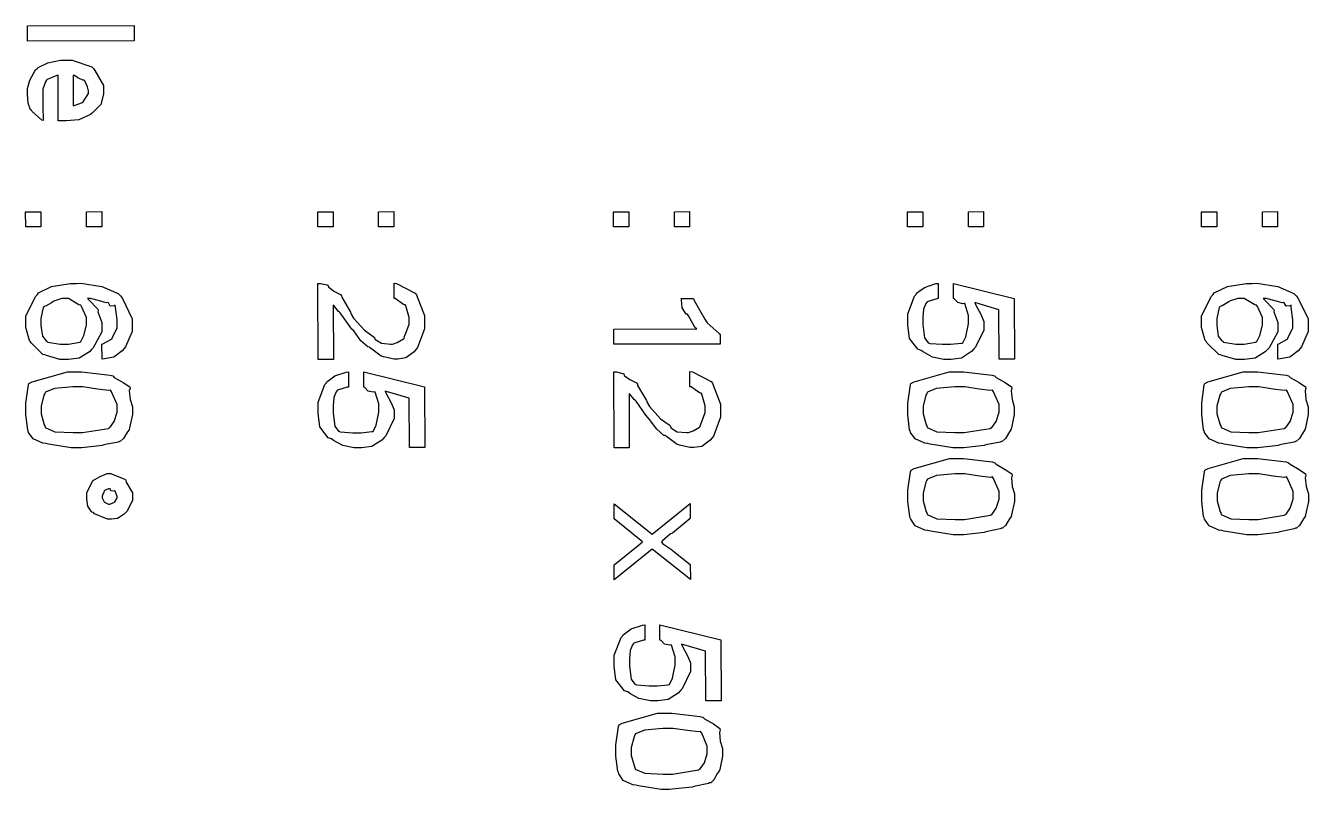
# Model space of a CAD drawing. Extents: x 0.1 to 11.6, y 0.3 to 16.2.
# Drawn here: x 7.532 to 8.702, y 2.602 to 3.299 of the extents above; entities that cross this region are included whole.
import ezdxf

# ---------------------------------------------------------------- set-up
doc = ezdxf.new("R2010")
doc.units = 0
doc.layers.get('0').update_dxf_attribs({"linetype": 'CONTINUOUS'})

msp = doc.modelspace()

# ---------------------------------------------------------------- linework, layer by layer
at = {"color": 0}
for points in [[(7.53321, 3.29889), (7.63043, 3.2991), (7.63043, 3.28521), (7.53321, 3.285), (7.53321, 3.29889)], [(7.54715, 3.22601), (7.54736, 3.21257), (7.54622, 3.21294), (7.5376, 3.22075), (7.53694, 3.22189), (7.53603, 3.22222), (7.53369, 3.22835), (7.53325, 3.23639), (7.53326, 3.23904), (7.53326, 3.24164), (7.53543, 3.24935), (7.54064, 3.25879), (7.54215, 3.2601), (7.54292, 3.26085), (7.55186, 3.26503), (7.56342, 3.26768), (7.56733, 3.26768), (7.57383, 3.26768), (7.59185, 3.26139), (7.59338, 3.2601), (7.59451, 3.25831), (7.60271, 3.24436), (7.60271, 3.23969), (7.60271, 3.23654), (7.60015, 3.22711), (7.59435, 3.22125), (7.59272, 3.21994), (7.59071, 3.21799), (7.58014, 3.21311), (7.56842, 3.21212), (7.56451, 3.21212), (7.56369, 3.21212), (7.56185, 3.21212), (7.56125, 3.21212), (7.56104, 3.25379), (7.5599, 3.25374), (7.55122, 3.24994), (7.55063, 3.24924), (7.54975, 3.24778), (7.54715, 3.24126), (7.54715, 3.23904), (7.54715, 3.23708), (7.54715, 3.23269), (7.54715, 3.23122), (7.54715, 3.22993), (7.54715, 3.227), (7.54715, 3.22601)], [(7.57493, 3.25379), (7.57493, 3.22601), (7.5759, 3.22613), (7.5835, 3.22885), (7.58404, 3.22928), (7.58404, 3.22965), (7.58882, 3.23719), (7.58882, 3.23969), (7.58882, 3.23969), (7.58783, 3.24337), (7.58556, 3.24881), (7.5849, 3.24946), (7.58356, 3.24935), (7.57926, 3.25136), (7.57596, 3.25374), (7.57493, 3.25379)], [(7.53151, 3.12929), (7.5454, 3.12929), (7.54542, 3.1154), (7.53153, 3.1154), (7.53151, 3.12929)], [(7.58708, 3.12929), (7.60097, 3.1295), (7.60097, 3.11561), (7.58708, 3.1154), (7.58708, 3.12929)], [(7.79818, 3.12929), (7.81207, 3.12929), (7.81207, 3.1154), (7.79818, 3.1154), (7.79818, 3.12929)], [(7.85374, 3.12929), (7.86762, 3.1295), (7.86762, 3.11561), (7.85374, 3.1154), (7.85374, 3.12929)], [(8.06814, 3.12929), (8.08203, 3.12929), (8.08203, 3.1154), (8.06814, 3.1154), (8.06814, 3.12929)], [(8.12369, 3.12929), (8.13758, 3.1295), (8.13758, 3.11561), (8.12369, 3.1154), (8.12369, 3.12929)], [(8.33653, 3.12929), (8.35042, 3.12929), (8.35042, 3.1154), (8.33653, 3.1154), (8.33653, 3.12929)], [(8.39208, 3.12929), (8.40597, 3.1295), (8.40597, 3.11561), (8.39208, 3.1154), (8.39208, 3.12929)], [(8.60482, 3.12929), (8.61871, 3.12929), (8.61871, 3.1154), (8.60482, 3.1154), (8.60482, 3.12929)], [(8.66038, 3.12929), (8.67426, 3.1295), (8.67426, 3.11561), (8.66038, 3.1154), (8.66038, 3.12929)], [(7.60129, 2.99463), (7.60107, 3.00851), (7.60211, 3.00879), (7.60986, 3.01281), (7.6104, 3.01329), (7.61035, 3.01378), (7.61496, 3.02322), (7.61496, 3.02632), (7.61496, 3.03071), (7.6135, 3.04199), (7.61322, 3.04389), (7.61231, 3.0434), (7.60878, 3.04318), (7.60704, 3.04596), (7.60628, 3.0465), (7.60508, 3.04622), (7.59879, 3.04785), (7.59056, 3.04997), (7.58783, 3.04997), (7.58886, 3.04926), (7.59728, 3.04021), (7.59782, 3.03911), (7.59744, 3.03776), (7.60107, 3.02821), (7.60107, 3.02501), (7.60107, 3.01964), (7.59326, 3.00504), (7.59174, 3.00353), (7.58979, 3.00125), (7.5804, 2.99556), (7.57064, 2.99442), (7.56743, 2.99442), (7.56282, 2.99442), (7.5504, 2.99804), (7.54899, 2.99875), (7.54725, 2.99908), (7.53674, 3.00922), (7.53597, 3.01047), (7.53489, 3.01156), (7.53162, 3.02344), (7.53162, 3.0274), (7.53162, 3.03396), (7.54047, 3.05197), (7.54226, 3.05365), (7.54318, 3.05507), (7.55524, 3.06087), (7.57215, 3.06386), (7.57785, 3.06386), (7.58203, 3.06392), (7.60107, 3.06114), (7.61589, 3.05453), (7.618, 3.05257), (7.61953, 3.05067), (7.62885, 3.03162), (7.62885, 3.02522), (7.62885, 3.02003), (7.62267, 3.00581), (7.62147, 3.00439), (7.61974, 3.00222), (7.61203, 2.99664), (7.60346, 2.9949), (7.60129, 2.99463)], [(7.81239, 2.99442), (7.7985, 2.99442), (7.79829, 3.06386), (7.80057, 3.06386), (7.80664, 3.06244), (7.8074, 3.06213), (7.80783, 3.0606), (7.81293, 3.05669), (7.8189, 3.05365), (7.81976, 3.05257), (7.81999, 3.05126), (7.82801, 3.0376), (7.82867, 3.03586), (7.83083, 3.03211), (7.84088, 3.021), (7.84879, 3.01535), (7.84993, 3.01438), (7.85026, 3.01286), (7.85622, 3.00917), (7.86481, 3.00851), (7.86643, 3.00851), (7.86643, 3.00851), (7.87076, 3.00993), (7.87651, 3.01324), (7.87728, 3.01415), (7.87717, 3.01465), (7.87929, 3.01997), (7.88162, 3.02669), (7.88162, 3.02892), (7.88162, 3.03276), (7.87853, 3.04335), (7.87793, 3.04432), (7.87646, 3.04465), (7.87224, 3.04775), (7.86882, 3.05018), (7.86774, 3.05018), (7.86774, 3.06407), (7.86996, 3.06381), (7.88715, 3.05496), (7.88835, 3.05344), (7.88894, 3.0516), (7.89551, 3.03444), (7.89551, 3.02869), (7.89551, 3.02246), (7.88915, 3.00526), (7.88792, 3.00374), (7.88613, 3.00146), (7.87853, 2.99576), (7.87121, 2.99463), (7.86882, 2.99463), (7.86774, 2.99463), (7.85824, 2.99679), (7.85732, 2.99724), (7.85607, 2.9974), (7.8464, 3.00472), (7.84538, 3.00569), (7.84386, 3.00581), (7.83751, 3.0115), (7.83094, 3.02046), (7.82932, 3.02219), (7.82764, 3.02414), (7.81853, 3.03694), (7.81803, 3.0376), (7.81706, 3.03814), (7.81267, 3.04367), (7.81218, 3.04411), (7.81239, 2.99442)], [(8.36442, 3.06386), (8.36442, 3.04997), (8.36322, 3.04975), (8.35454, 3.04704), (8.354, 3.04671), (8.35314, 3.04551), (8.35097, 3.04031), (8.35053, 3.03276), (8.35053, 3.03022), (8.35053, 3.02621), (8.352, 3.01417), (8.35542, 3.0096), (8.35639, 3.00939), (8.35688, 3.00911), (8.36838, 3.00831), (8.37224, 3.00831), (8.37586, 3.00831), (8.38585, 3.00922), (8.38678, 3.00939), (8.38693, 3.00944), (8.38975, 3.01508), (8.39219, 3.02696), (8.39219, 3.03088), (8.39219, 3.03456), (8.38894, 3.04536), (8.38829, 3.04563), (8.38704, 3.04519), (8.38254, 3.04633), (8.37929, 3.04953), (8.37831, 3.04997), (8.37831, 3.06386), (8.43386, 3.05018), (8.43408, 2.99463), (8.42019, 2.99463), (8.41997, 3.03976), (8.39806, 3.04628), (8.39887, 3.04394), (8.40332, 3.03564), (8.40608, 3.02914), (8.40608, 3.02696), (8.40608, 3.02121), (8.39849, 3.00553), (8.39697, 3.00396), (8.39501, 3.00157), (8.38585, 2.9956), (8.37642, 2.99442), (8.37332, 2.99442), (8.36974, 2.99442), (8.35915, 2.99653), (8.35075, 3.00131), (8.34901, 3.00265), (8.34592, 3.00369), (8.33817, 3.01367), (8.33664, 3.0261), (8.33664, 3.03022), (8.33664, 3.03608), (8.34293, 3.05214), (8.34424, 3.05365), (8.34483, 3.05485), (8.35211, 3.06022), (8.36231, 3.06364), (8.36442, 3.06386)], [(8.67458, 2.99463), (8.67437, 3.00851), (8.6754, 3.00879), (8.68315, 3.01281), (8.68371, 3.01329), (8.68365, 3.01378), (8.68826, 3.02322), (8.68826, 3.02631), (8.68826, 3.03071), (8.68679, 3.04199), (8.68653, 3.04389), (8.6856, 3.0434), (8.68207, 3.04318), (8.68033, 3.04596), (8.67958, 3.0465), (8.67839, 3.04622), (8.6721, 3.04785), (8.66385, 3.04997), (8.66114, 3.04997), (8.66217, 3.04926), (8.67057, 3.04019), (8.67111, 3.03911), (8.67074, 3.03776), (8.67437, 3.02821), (8.67437, 3.02501), (8.67437, 3.01964), (8.66656, 3.00504), (8.66504, 3.00353), (8.66308, 3.00125), (8.65369, 2.99556), (8.64393, 2.99442), (8.64074, 2.99442), (8.63613, 2.99442), (8.62369, 2.99804), (8.62229, 2.99875), (8.62056, 2.99908), (8.61003, 3.00922), (8.60926, 3.01047), (8.60818, 3.01156), (8.60493, 3.02343), (8.60493, 3.0274), (8.60493, 3.03396), (8.61376, 3.05197), (8.61556, 3.05365), (8.61649, 3.05507), (8.62853, 3.06087), (8.64546, 3.06386), (8.65115, 3.06386), (8.65532, 3.06392), (8.67437, 3.06114), (8.68918, 3.05453), (8.69129, 3.05257), (8.69282, 3.05067), (8.70215, 3.03162), (8.70215, 3.02522), (8.70215, 3.02001), (8.69596, 3.00581), (8.69476, 3.00439), (8.69303, 3.00222), (8.68533, 2.99664), (8.67676, 2.9949), (8.67458, 2.99463)], [(7.56744, 3.04997), (7.56467, 3.04997), (7.55724, 3.04764), (7.55638, 3.04715), (7.55496, 3.04606), (7.55035, 3.04324), (7.54872, 3.04286), (7.54833, 3.04258), (7.54764, 3.04178), (7.54551, 3.03185), (7.54551, 3.02849), (7.54551, 3.02533), (7.54688, 3.01574), (7.55018, 3.01133), (7.55117, 3.0109), (7.55165, 3.01025), (7.56299, 3.00831), (7.56679, 3.00831), (7.57053, 3.00831), (7.58083, 3.01031), (7.58176, 3.01069), (7.58192, 3.0109), (7.58475, 3.01617), (7.58718, 3.02576), (7.58718, 3.02892), (7.58718, 3.03267), (7.58262, 3.04286), (7.58176, 3.04389), (7.58014, 3.04428), (7.57058, 3.04997), (7.56744, 3.04997)], [(8.06831, 3.00831), (8.06831, 3.02219), (8.14404, 3.0224), (8.14279, 3.02322), (8.13644, 3.03429), (8.13579, 3.03564), (8.13433, 3.03586), (8.13069, 3.04161), (8.13004, 3.04893), (8.12972, 3.04997), (8.14122, 3.05018), (8.14171, 3.04824), (8.15142, 3.03125), (8.15251, 3.02979), (8.15354, 3.02772), (8.16444, 3.01807), (8.16553, 3.01742), (8.16553, 3.00851), (8.06831, 3.00831)], [(8.64074, 3.04997), (8.63797, 3.04997), (8.63053, 3.04764), (8.62967, 3.04714), (8.62825, 3.04606), (8.62364, 3.04324), (8.62201, 3.04286), (8.62164, 3.04258), (8.62093, 3.04178), (8.61882, 3.03185), (8.61882, 3.02849), (8.61882, 3.02533), (8.62017, 3.01574), (8.62349, 3.01133), (8.62446, 3.0109), (8.62494, 3.01025), (8.63628, 3.00831), (8.64008, 3.00831), (8.64382, 3.00831), (8.65414, 3.01031), (8.65506, 3.01068), (8.65522, 3.0109), (8.65804, 3.01617), (8.66049, 3.02576), (8.66049, 3.02892), (8.66049, 3.03267), (8.65593, 3.04286), (8.65506, 3.04389), (8.65343, 3.04428), (8.64388, 3.04997), (8.64074, 3.04997)], [(7.58035, 2.98318), (7.58257, 2.98324), (7.60867, 2.98014), (7.61094, 2.97949), (7.61242, 2.97803), (7.62061, 2.97342), (7.62646, 2.96929), (7.62679, 2.96799), (7.62614, 2.96571), (7.6269, 2.95785), (7.62896, 2.95101), (7.62896, 2.94868), (7.62896, 2.94407), (7.62642, 2.93186), (7.62592, 2.93024), (7.62451, 2.92839), (7.62093, 2.92231), (7.61822, 2.91971), (7.61724, 2.9196), (7.61604, 2.919), (7.60433, 2.91678), (7.60292, 2.91635), (7.6014, 2.91575), (7.5829, 2.91379), (7.58057, 2.91374), (7.57292, 2.91374), (7.55225, 2.91699), (7.54997, 2.91764), (7.54725, 2.91797), (7.53842, 2.92193), (7.53424, 2.92785), (7.5339, 2.92914), (7.53336, 2.93029), (7.53174, 2.94396), (7.53174, 2.94846), (7.53174, 2.95449), (7.53407, 2.97114), (7.53456, 2.97254), (7.53743, 2.97407), (7.56961, 2.98318), (7.58035, 2.98318)], [(7.82617, 2.98313), (7.82617, 2.96924), (7.82497, 2.96901), (7.81629, 2.96631), (7.81575, 2.96599), (7.81489, 2.96479), (7.81272, 2.95958), (7.81228, 2.95204), (7.81228, 2.94949), (7.81228, 2.94547), (7.81375, 2.93343), (7.81717, 2.92887), (7.81814, 2.92865), (7.81862, 2.92839), (7.83012, 2.92757), (7.83399, 2.92757), (7.83763, 2.92757), (7.8476, 2.9285), (7.84853, 2.92865), (7.84868, 2.92871), (7.85151, 2.93435), (7.85394, 2.94624), (7.85394, 2.95014), (7.85394, 2.95383), (7.85069, 2.96463), (7.85004, 2.9649), (7.84879, 2.96446), (7.84429, 2.9656), (7.84104, 2.96881), (7.84006, 2.96924), (7.84006, 2.98313), (7.89561, 2.96946), (7.89583, 2.9139), (7.88194, 2.9139), (7.88172, 2.95904), (7.85981, 2.96554), (7.86063, 2.96322), (7.86507, 2.95492), (7.86783, 2.9484), (7.86783, 2.94624), (7.86783, 2.94049), (7.86024, 2.92481), (7.85872, 2.92324), (7.85676, 2.92085), (7.8476, 2.91488), (7.83817, 2.91368), (7.83507, 2.91368), (7.83149, 2.91368), (7.8209, 2.91581), (7.8125, 2.92057), (7.81076, 2.92193), (7.80767, 2.92296), (7.79992, 2.93294), (7.79839, 2.94536), (7.79839, 2.94949), (7.79839, 2.95535), (7.80468, 2.9714), (7.80599, 2.97293), (7.80658, 2.97412), (7.81386, 2.97949), (7.82406, 2.9829), (7.82617, 2.98313)], [(8.08251, 2.91368), (8.06862, 2.91368), (8.06842, 2.98313), (8.07069, 2.98313), (8.07676, 2.98172), (8.07753, 2.98139), (8.07796, 2.97987), (8.08306, 2.97597), (8.08903, 2.97293), (8.0899, 2.97185), (8.09011, 2.97054), (8.09814, 2.95688), (8.09879, 2.95514), (8.10096, 2.95139), (8.111, 2.94026), (8.11892, 2.93463), (8.12007, 2.93365), (8.12039, 2.93213), (8.12636, 2.92844), (8.13493, 2.92779), (8.13656, 2.92779), (8.13656, 2.92779), (8.14089, 2.92919), (8.14665, 2.93251), (8.1474, 2.93343), (8.14729, 2.93392), (8.14942, 2.93924), (8.15175, 2.94596), (8.15175, 2.94819), (8.15175, 2.95204), (8.14865, 2.96263), (8.14806, 2.9636), (8.1466, 2.96392), (8.14236, 2.96701), (8.13894, 2.96946), (8.13786, 2.96946), (8.13786, 2.98335), (8.14008, 2.98307), (8.15728, 2.97424), (8.15847, 2.97271), (8.15907, 2.97086), (8.16564, 2.95372), (8.16564, 2.94797), (8.16564, 2.94174), (8.15929, 2.92453), (8.15804, 2.92301), (8.15625, 2.92074), (8.14865, 2.91504), (8.14133, 2.9139), (8.13894, 2.9139), (8.13786, 2.9139), (8.12836, 2.91607), (8.12744, 2.9165), (8.12619, 2.91667), (8.11654, 2.92399), (8.1155, 2.92497), (8.11399, 2.92508), (8.10764, 2.93078), (8.10107, 2.93972), (8.09944, 2.94146), (8.09776, 2.94342), (8.08865, 2.95622), (8.08817, 2.95688), (8.08718, 2.95742), (8.08279, 2.96294), (8.08231, 2.96338), (8.08251, 2.91368)], [(8.38536, 2.98318), (8.38758, 2.98324), (8.41368, 2.98014), (8.41596, 2.97949), (8.41743, 2.97803), (8.42561, 2.97342), (8.43147, 2.96929), (8.43181, 2.96799), (8.43115, 2.96571), (8.43192, 2.95785), (8.43397, 2.95101), (8.43397, 2.94868), (8.43397, 2.94407), (8.43143, 2.93186), (8.43093, 2.93024), (8.42953, 2.92839), (8.42594, 2.92231), (8.42324, 2.91971), (8.42225, 2.9196), (8.42106, 2.919), (8.40935, 2.91678), (8.40793, 2.91635), (8.40642, 2.91575), (8.38792, 2.91379), (8.38558, 2.91374), (8.37793, 2.91374), (8.35726, 2.91699), (8.35499, 2.91764), (8.35226, 2.91797), (8.34343, 2.92193), (8.33925, 2.92785), (8.33892, 2.92914), (8.33837, 2.93028), (8.33675, 2.94396), (8.33675, 2.94846), (8.33675, 2.95449), (8.33908, 2.97114), (8.33957, 2.97254), (8.34244, 2.97407), (8.37463, 2.98318), (8.38536, 2.98318)], [(8.65364, 2.98318), (8.65588, 2.98324), (8.68197, 2.98014), (8.68425, 2.97949), (8.68571, 2.97803), (8.6939, 2.97342), (8.69976, 2.96929), (8.70008, 2.96799), (8.69943, 2.96571), (8.70019, 2.95785), (8.70226, 2.95101), (8.70225, 2.94868), (8.70226, 2.94407), (8.69971, 2.93186), (8.69922, 2.93024), (8.69781, 2.92839), (8.69422, 2.92231), (8.69151, 2.91971), (8.69054, 2.9196), (8.68935, 2.919), (8.67763, 2.91678), (8.67621, 2.91635), (8.67469, 2.91575), (8.65619, 2.91379), (8.65386, 2.91374), (8.64621, 2.91374), (8.62554, 2.91699), (8.62326, 2.91764), (8.62056, 2.91797), (8.61171, 2.92193), (8.60753, 2.92785), (8.60721, 2.92914), (8.60667, 2.93028), (8.60504, 2.94396), (8.60503, 2.94846), (8.60503, 2.95449), (8.60736, 2.97114), (8.60786, 2.97254), (8.61074, 2.97407), (8.6429, 2.98318), (8.65364, 2.98318)], [(7.58035, 2.96929), (7.57465, 2.96929), (7.55772, 2.96783), (7.54964, 2.9644), (7.5491, 2.96343), (7.54824, 2.96175), (7.54562, 2.95182), (7.54562, 2.94846), (7.54562, 2.94476), (7.5485, 2.93468), (7.5491, 2.93371), (7.54937, 2.93218), (7.55817, 2.92839), (7.57476, 2.92763), (7.58035, 2.92763), (7.58328, 2.92768), (7.60699, 2.93147), (7.60812, 2.93218), (7.60867, 2.93251), (7.61242, 2.93787), (7.61507, 2.94618), (7.61507, 2.94889), (7.61507, 2.95329), (7.60997, 2.965), (7.609, 2.96647), (7.60704, 2.9661), (7.59694, 2.96733), (7.58382, 2.96935), (7.58035, 2.96929)], [(8.38536, 2.96929), (8.37967, 2.96929), (8.36274, 2.96783), (8.35465, 2.9644), (8.35411, 2.96343), (8.35324, 2.96175), (8.35064, 2.95182), (8.35064, 2.94846), (8.35064, 2.94476), (8.35351, 2.93468), (8.35411, 2.93371), (8.35439, 2.93218), (8.36317, 2.92839), (8.37978, 2.92763), (8.38536, 2.92763), (8.38829, 2.92768), (8.412, 2.93147), (8.41314, 2.93218), (8.41368, 2.93251), (8.41743, 2.93787), (8.42008, 2.94618), (8.42008, 2.94889), (8.42008, 2.95329), (8.41499, 2.965), (8.41401, 2.96647), (8.41206, 2.9661), (8.40196, 2.96733), (8.38883, 2.96935), (8.38536, 2.96929)], [(8.65364, 2.96929), (8.64794, 2.96929), (8.63103, 2.96783), (8.62294, 2.9644), (8.62239, 2.96343), (8.62153, 2.96175), (8.61893, 2.95182), (8.61892, 2.94846), (8.61892, 2.94476), (8.62179, 2.93468), (8.6224, 2.93371), (8.62267, 2.93218), (8.63146, 2.92839), (8.64806, 2.92763), (8.65364, 2.92763), (8.65657, 2.92768), (8.68028, 2.93147), (8.68142, 2.93218), (8.68197, 2.93251), (8.68571, 2.93787), (8.68836, 2.94618), (8.68837, 2.94889), (8.68837, 2.95329), (8.68326, 2.965), (8.68229, 2.96647), (8.68033, 2.9661), (8.67025, 2.96733), (8.65712, 2.96935), (8.65364, 2.96929)], [(8.38547, 2.90386), (8.38769, 2.90392), (8.41379, 2.90082), (8.41607, 2.90017), (8.41754, 2.89871), (8.42572, 2.8941), (8.43158, 2.88997), (8.43192, 2.88867), (8.43126, 2.88639), (8.43201, 2.87853), (8.43408, 2.87169), (8.43408, 2.86936), (8.43408, 2.86475), (8.43153, 2.85254), (8.43104, 2.85092), (8.42964, 2.84907), (8.42606, 2.84299), (8.42333, 2.84039), (8.42236, 2.84028), (8.42117, 2.83968), (8.40944, 2.83746), (8.40804, 2.83703), (8.40653, 2.83643), (8.38803, 2.83447), (8.38568, 2.83442), (8.37804, 2.83442), (8.35736, 2.83768), (8.35508, 2.83832), (8.35237, 2.83865), (8.34353, 2.84261), (8.33936, 2.84853), (8.33903, 2.84983), (8.33849, 2.85097), (8.33686, 2.86464), (8.33686, 2.86914), (8.33686, 2.87517), (8.33919, 2.89182), (8.33968, 2.89324), (8.34256, 2.89475), (8.37472, 2.90386), (8.38547, 2.90386)], [(8.65375, 2.90386), (8.65597, 2.90392), (8.68207, 2.90082), (8.68435, 2.90017), (8.68582, 2.89871), (8.69401, 2.8941), (8.69987, 2.88997), (8.70019, 2.88867), (8.69954, 2.88639), (8.70031, 2.87853), (8.70236, 2.87169), (8.70236, 2.86936), (8.70236, 2.86475), (8.69982, 2.85254), (8.69933, 2.85092), (8.69792, 2.84907), (8.69433, 2.84299), (8.69163, 2.84039), (8.69065, 2.84028), (8.68946, 2.83968), (8.67774, 2.83746), (8.67632, 2.83703), (8.67481, 2.83643), (8.65631, 2.83447), (8.65397, 2.83442), (8.64632, 2.83442), (8.62565, 2.83768), (8.62338, 2.83832), (8.62065, 2.83865), (8.61182, 2.84261), (8.60764, 2.84853), (8.60732, 2.84982), (8.60676, 2.85097), (8.60514, 2.86464), (8.60514, 2.86914), (8.60514, 2.87517), (8.60747, 2.89182), (8.60796, 2.89322), (8.61083, 2.89475), (8.64301, 2.90386), (8.65375, 2.90386)], [(7.60824, 2.89019), (7.6091, 2.89019), (7.62196, 2.88514), (7.62299, 2.88411), (7.62332, 2.88243), (7.62907, 2.87267), (7.62907, 2.86936), (7.62907, 2.86567), (7.62397, 2.85564), (7.62299, 2.8546), (7.62131, 2.85308), (7.61524, 2.84928), (7.60997, 2.84853), (7.60824, 2.84853), (7.60618, 2.84853), (7.59446, 2.85363), (7.59347, 2.8546), (7.59196, 2.85508), (7.58817, 2.8604), (7.5874, 2.86697), (7.5874, 2.86914), (7.5874, 2.87289), (7.59244, 2.88308), (7.59347, 2.88411), (7.59397, 2.8845), (7.59939, 2.88769), (7.60601, 2.89019), (7.60824, 2.89019)], [(8.38547, 2.88997), (8.37978, 2.88997), (8.36285, 2.88851), (8.35476, 2.8851), (8.35422, 2.88411), (8.35335, 2.88243), (8.35075, 2.8725), (8.35075, 2.86914), (8.35075, 2.86546), (8.35363, 2.85536), (8.35422, 2.85439), (8.35449, 2.85286), (8.36328, 2.84907), (8.37989, 2.84831), (8.38547, 2.84831), (8.3884, 2.84836), (8.41211, 2.85215), (8.41325, 2.85286), (8.41379, 2.85319), (8.41753, 2.85856), (8.42019, 2.86686), (8.42019, 2.86957), (8.42019, 2.87397), (8.4151, 2.88569), (8.41411, 2.88715), (8.41217, 2.88678), (8.40207, 2.88801), (8.38894, 2.89003), (8.38547, 2.88997)], [(8.65375, 2.88997), (8.64806, 2.88997), (8.63112, 2.88851), (8.62304, 2.8851), (8.6225, 2.88411), (8.62164, 2.88243), (8.61903, 2.8725), (8.61903, 2.86914), (8.61903, 2.86544), (8.6219, 2.85536), (8.6225, 2.85439), (8.62278, 2.85286), (8.63157, 2.84907), (8.64817, 2.84831), (8.65375, 2.84831), (8.65668, 2.84836), (8.68039, 2.85215), (8.68153, 2.85286), (8.68207, 2.85319), (8.68582, 2.85856), (8.68847, 2.86686), (8.68847, 2.86957), (8.68847, 2.87397), (8.68338, 2.88569), (8.6824, 2.88715), (8.68044, 2.88678), (8.67036, 2.88801), (8.65722, 2.89003), (8.65375, 2.88997)], [(7.60824, 2.87631), (7.60715, 2.87631), (7.60357, 2.87468), (7.60325, 2.87435), (7.60286, 2.87337), (7.60151, 2.87056), (7.60129, 2.86968), (7.60129, 2.86936), (7.60129, 2.86817), (7.60292, 2.8649), (7.60325, 2.86458), (7.6034, 2.86404), (7.60699, 2.86242), (7.60824, 2.86242), (7.60824, 2.86242), (7.61268, 2.86426), (7.61301, 2.86458), (7.61301, 2.86458), (7.61518, 2.86817), (7.61518, 2.86936), (7.61518, 2.86936), (7.61333, 2.87403), (7.61301, 2.87435), (7.61225, 2.87403), (7.60932, 2.87435), (7.60851, 2.87631), (7.60824, 2.87631)], [(8.06862, 2.86268), (8.10335, 2.8349), (8.13807, 2.8629), (8.13807, 2.84922), (8.12181, 2.83599), (8.12011, 2.83529), (8.1129, 2.82872), (8.11203, 2.82796), (8.1129, 2.82656), (8.12104, 2.82081), (8.12158, 2.82036), (8.13807, 2.80735), (8.13829, 2.79368), (8.10335, 2.82124), (8.06885, 2.79324), (8.06862, 2.80692), (8.09056, 2.82449), (8.09467, 2.82796), (8.06862, 2.84901), (8.06862, 2.86268)], [(8.09662, 2.75217), (8.09662, 2.73828), (8.09543, 2.73807), (8.08675, 2.73535), (8.08621, 2.73503), (8.08535, 2.73383), (8.08317, 2.72862), (8.08274, 2.72108), (8.08274, 2.71853), (8.08274, 2.71451), (8.08421, 2.70247), (8.08763, 2.69792), (8.0886, 2.69769), (8.08908, 2.69743), (8.10058, 2.69661), (8.10444, 2.69661), (8.10807, 2.69661), (8.11806, 2.69754), (8.11897, 2.69769), (8.11914, 2.69775), (8.12196, 2.7034), (8.1244, 2.71528), (8.1244, 2.71918), (8.1244, 2.72287), (8.12115, 2.73367), (8.1205, 2.73394), (8.11925, 2.73351), (8.11475, 2.73465), (8.11149, 2.73785), (8.11051, 2.73828), (8.11051, 2.75217), (8.16607, 2.7385), (8.16629, 2.68294), (8.1524, 2.68294), (8.15218, 2.72808), (8.13026, 2.7346), (8.13108, 2.73226), (8.13553, 2.72396), (8.13829, 2.71744), (8.13829, 2.71528), (8.13829, 2.70953), (8.13069, 2.69385), (8.12918, 2.69228), (8.12722, 2.68989), (8.11806, 2.68392), (8.10861, 2.68272), (8.10553, 2.68272), (8.10194, 2.68272), (8.09136, 2.68485), (8.08296, 2.68961), (8.08122, 2.69097), (8.07813, 2.692), (8.07036, 2.70199), (8.06885, 2.71442), (8.06885, 2.71853), (8.06885, 2.72439), (8.07514, 2.74046), (8.07644, 2.74197), (8.07704, 2.74317), (8.08431, 2.74854), (8.09451, 2.75196), (8.09662, 2.75217)], [(8.11897, 2.67144), (8.12121, 2.6715), (8.14729, 2.6684), (8.14958, 2.66775), (8.15104, 2.66629), (8.15924, 2.66168), (8.1651, 2.65756), (8.16542, 2.65625), (8.16476, 2.65397), (8.16553, 2.64611), (8.16758, 2.63926), (8.16758, 2.63693), (8.16758, 2.63232), (8.16504, 2.62011), (8.16456, 2.61849), (8.16314, 2.61664), (8.15956, 2.61057), (8.15685, 2.60796), (8.15588, 2.60786), (8.15468, 2.60726), (8.14296, 2.60504), (8.14154, 2.6046), (8.14003, 2.604), (8.12153, 2.60206), (8.11919, 2.602), (8.11154, 2.602), (8.09088, 2.60525), (8.0886, 2.6059), (8.08589, 2.60622), (8.07704, 2.61019), (8.07286, 2.6161), (8.07254, 2.6174), (8.072, 2.61854), (8.07036, 2.63222), (8.07036, 2.63672), (8.07036, 2.64274), (8.07269, 2.6594), (8.07319, 2.66081), (8.07607, 2.66233), (8.10824, 2.67144), (8.11897, 2.67144)], [(8.11897, 2.65756), (8.11328, 2.65756), (8.09636, 2.65608), (8.08826, 2.65267), (8.08772, 2.65169), (8.08686, 2.65001), (8.08425, 2.64008), (8.08425, 2.63672), (8.08425, 2.63303), (8.08713, 2.62294), (8.08772, 2.62196), (8.088, 2.62044), (8.09679, 2.61664), (8.11339, 2.61589), (8.11897, 2.61589), (8.1219, 2.61594), (8.14561, 2.61974), (8.14675, 2.62044), (8.14729, 2.62076), (8.15104, 2.62614), (8.15369, 2.63444), (8.15369, 2.63715), (8.15369, 2.64154), (8.1486, 2.65326), (8.14763, 2.65474), (8.14567, 2.65435), (8.13558, 2.6556), (8.12244, 2.65761), (8.11897, 2.65756)]]:
    msp.add_lwpolyline(points, close=True, dxfattribs=at)

doc.saveas('drawing.dxf')
